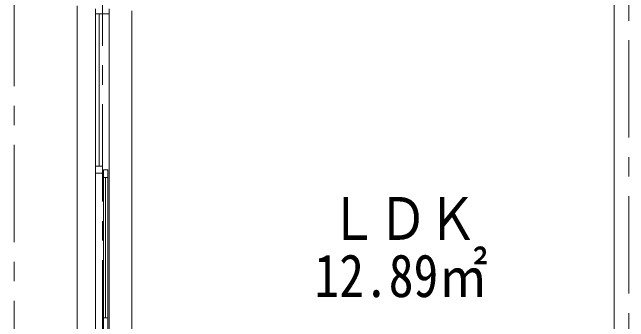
# Model space of a CAD drawing. Units: millimetres at full size; details may follow other scales. Extents: x -443943 to 462275, y -43546 to 79452.
# Drawn here: x -17004 to -13842, y 3829 to 5417 of the extents above; entities that cross this region are included whole.
import ezdxf
from ezdxf.enums import TextEntityAlignment as Align

# ---------------------------------------------------------------- set-up
doc = ezdxf.new("R2010")
doc.units = ezdxf.units.MM
doc.header["$LTSCALE"] = 100
doc.linetypes.add('CHAIN1', pattern=[8, 5, -1, 1, -1])
doc.layers.add('0-0_仕上', color=4, linetype='Continuous', lineweight=9)
doc.layers.add('4-1_通り芯', color=4, linetype='Continuous', lineweight=9)
doc.styles.add('ＭＳ ゴシック', font='')
doc.styles.get('ＭＳ ゴシック').set_extended_font_data('MS Gothic')

msp = doc.modelspace()

# ---------------------------------------------------------------- linework, layer by layer
at = {"layer": '0-0_仕上', "linetype": 'CHAIN1'}
for p, q in [((-16541.7, 14545), (-16541.7, -6100.9)), ((-13841.7, 1573.6), (-13841.7, 13545))]:
    msp.add_line(p, q, dxfattribs=at)
at = {"layer": '0-0_仕上', "color": 3, "lineweight": 20}
msp.add_line((-13916.7, 8659.7), (-13916.7, 1691.1), dxfattribs=at)
at = {"layer": '0-0_仕上'}
for p, q in [((-16671.7, 5449.1), (-16671.7, 2184.1)), ((-16576.7, 2184.1), (-16576.7, 5434.1)), ((-16506.7, 5409.1), (-16576.7, 5409.1)), ((-16559.2, 4626.6), (-16559.2, 5409.1)), ((-16506.7, 5434.1), (-16506.7, 2184.1)), ((-16391.7, 2194.1), (-16391.7, 5424.1)), ((-16541.7, 4626.6), (-16576.7, 4626.6)), ((-16541.7, 4574.1), (-16541.7, 4644.1)), ((-16541.7, 4591.6), (-16576.7, 4591.6)), ((-16537.2, 4609.1), (-16514.2, 4609.1)), ((-16537.2, 3009.1), (-16537.2, 4609.1)), ((-16514.2, 4609.1), (-16514.2, 3009.1)), ((-16537.2, 4569.1), (-16514.2, 4569.1)), ((-16525.7, 3849.1), (-16525.7, 4569.1)), ((-16537.2, 3849.1), (-16514.2, 3849.1))]:
    msp.add_line(p, q, dxfattribs=at)
at = {"layer": '4-1_通り芯', "linetype": 'CHAIN1'}
msp.add_line((-17004.2, -6963.1), (-16989.9, 10354.2), dxfattribs=at)

# ---------------------------------------------------------------- texts
at = {"layer": '0-0_仕上', "color": 7, "style": 'ＭＳ ゴシック', "width": 0.85}
for s, p in [('ＬＤＫ', (-15382.4, 4182.9)), ('12.89㎡', (-15454.3, 3889.5))]:
    msp.add_text(s, height=219.9, dxfattribs=at).set_placement(p, align=Align.BOTTOM_LEFT)

doc.saveas('drawing.dxf')
